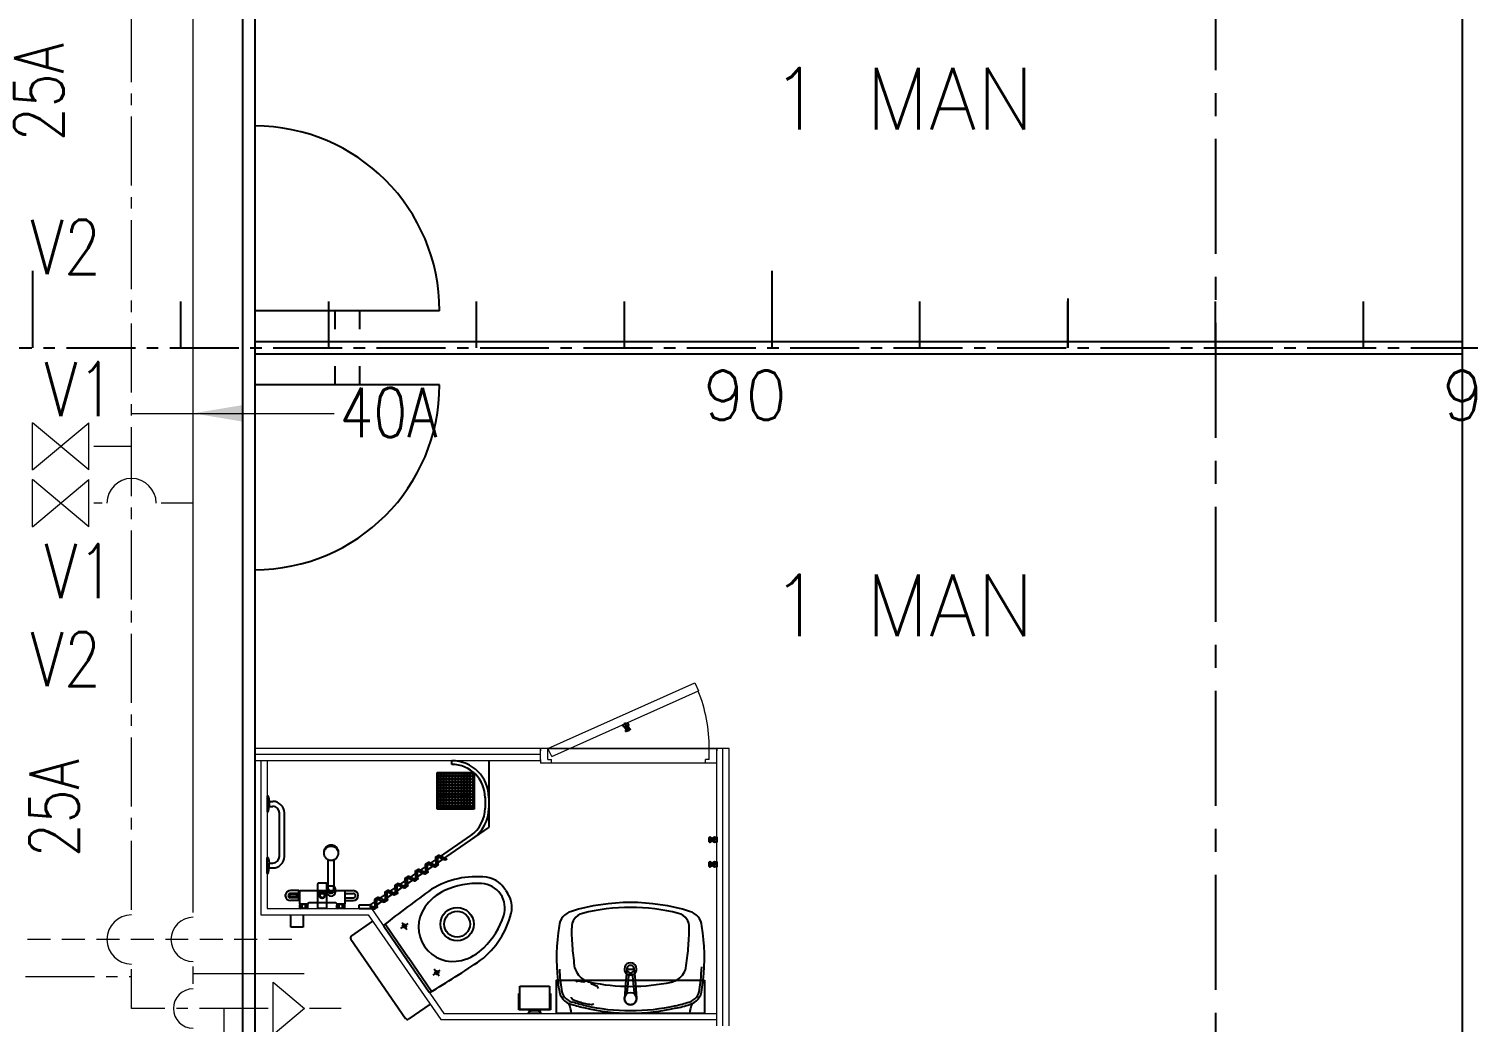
# Model space of a CAD drawing. Extents: x 475189 to 476029, y 1007718 to 1008015.
# Drawn here: x 475764.01 to 475795.33, y 1007949.48 to 1007971.08 of the extents above; entities that cross this region are included whole.
import ezdxf

# ---------------------------------------------------------------- set-up
doc = ezdxf.new("R2010")
doc.units = 0
doc.header["$LTSCALE"] = 2
doc.header["$MEASUREMENT"] = 0
for name, pattern in [('CENTER', [2, 1.25, -0.25, 0.25, -0.25]), ('CENTER2', [1.125, 0.75, -0.125, 0.125, -0.125]), ('HIDDEN', [0.375, 0.25, -0.125])]:
    doc.linetypes.add(name, pattern=pattern)
doc.layers.get('0').update_dxf_attribs({"linetype": 'CONTINUOUS', "lineweight": 0})
for name, color, linetype in [('DIVISION', 42, 'CONTINUOUS'), ('Frame', 243, 'CONTINUOUS'), ('Furniture', 122, 'CONTINUOUS'), ('LAYER003', 7, 'CONTINUOUS'), ('LAYER006', 7, 'CONTINUOUS'), ('LAYER010', 7, 'CONTINUOUS')]:
    doc.layers.add(name, color=color, linetype=linetype)
doc.styles.add('ROMANS', font='ROMANS.SHX')

msp = doc.modelspace()

# ---------------------------------------------------------------- linework, layer by layer
at = {"color": 8, "linetype": 'Continuous'}
for p, q in [((475767.587, 1007951.864), (475767.587, 1007976.418)), ((475766.247, 1007961.996), (475765.426, 1007961.996)), ((475765.604, 1007960.763), (475765.426, 1007960.763)), ((475767.587, 1007960.763), (475766.89, 1007960.763)), ((475767.587, 1007950.309), (475767.587, 1007950.685)), ((475770, 1007950.524), (475767.587, 1007950.524)), ((475768.257, 1007949.773), (475768.257, 1007949.023))]:
    msp.add_line(p, q, dxfattribs=at)
at = {"color": 8, "linetype": 'CENTER2'}
for p, q in [((475766.247, 1007951.918), (475766.247, 1007976.364)), ((475763.942, 1007950.47), (475766.247, 1007950.47)), ((475766.247, 1007949.773), (475766.247, 1007950.631)), ((475769.222, 1007949.773), (475766.247, 1007949.773)), ((475770.804, 1007949.773), (475770.12, 1007949.773))]:
    msp.add_line(p, q, dxfattribs=at)
at = {"color": 8}
for p, q in [((475764.089, 1007961.484), (475764.089, 1007962.509)), ((475765.319, 1007961.484), (475764.089, 1007962.509)), ((475764.089, 1007961.484), (475765.319, 1007962.509)), ((475765.319, 1007961.484), (475765.319, 1007962.509)), ((475764.089, 1007960.251), (475764.089, 1007961.276)), ((475765.319, 1007960.251), (475764.089, 1007961.276)), ((475764.089, 1007960.251), (475765.319, 1007961.276)), ((475765.319, 1007960.251), (475765.319, 1007961.276)), ((475775.307, 1007955.429), (475778.502, 1007956.857)), ((475775.389, 1007955.253), (475778.584, 1007956.68)), ((475778.502, 1007956.857), (475778.584, 1007956.68)), ((475779.247, 1007955.429), (475768.927, 1007955.429)), ((475768.927, 1007955.429), (475768.927, 1007955.161)), ((475775.146, 1007955.161), (475775.146, 1007955.429)), ((475775.146, 1007955.429), (475775.146, 1007955.376)), ((475775.307, 1007955.429), (475775.146, 1007955.429)), ((475775.307, 1007955.429), (475778.818, 1007955.429)), ((475775.389, 1007955.253), (475775.307, 1007955.429)), ((475775.307, 1007955.188), (475775.307, 1007955.429)), ((475778.818, 1007955.188), (475778.818, 1007955.429)), ((475778.818, 1007955.429), (475778.979, 1007955.429)), ((475778.979, 1007955.429), (475778.979, 1007955.376)), ((475778.979, 1007949.398), (475778.979, 1007955.429)), ((475779.113, 1007949.398), (475779.113, 1007955.429)), ((475779.247, 1007949.398), (475779.247, 1007955.429)), ((475775.146, 1007955.295), (475768.927, 1007955.295)), ((475775.146, 1007955.161), (475768.927, 1007955.161)), ((475769.061, 1007955.161), (475769.061, 1007951.81)), ((475769.195, 1007955.161), (475769.195, 1007951.945)), ((475775.146, 1007955.188), (475775.146, 1007955.108)), ((475775.307, 1007955.188), (475775.387, 1007955.188)), ((475775.387, 1007955.108), (475775.387, 1007955.188)), ((475778.738, 1007955.108), (475778.738, 1007955.188)), ((475778.818, 1007955.188), (475778.738, 1007955.188)), ((475778.979, 1007955.108), (475778.979, 1007955.188)), ((475775.387, 1007955.108), (475775.146, 1007955.108)), ((475778.738, 1007955.108), (475775.387, 1007955.108)), ((475778.979, 1007955.108), (475778.738, 1007955.108)), ((475769.061, 1007951.81), (475771.398, 1007951.81)), ((475769.195, 1007951.945), (475771.385, 1007951.945)), ((475771.398, 1007951.81), (475772.973, 1007949.532)), ((475771.468, 1007951.945), (475773.043, 1007949.666)), ((475769.329, 1007949.204), (475769.329, 1007950.343)), ((475769.329, 1007950.343), (475770.013, 1007949.773)), ((475770.013, 1007949.773), (475769.329, 1007949.204)), ((475772.973, 1007949.532), (475778.979, 1007949.532)), ((475773.043, 1007949.666), (475778.979, 1007949.666))]:
    msp.add_line(p, q, dxfattribs=at)
at = {"color": 8, "linetype": 'HIDDEN'}
msp.add_line((475769.732, 1007951.274), (475763.298, 1007951.274), dxfattribs=at)
at = {"color": 8}
msp.add_lwpolyline([(475766.247, 1007962.716), (475770.656, 1007962.716)], dxfattribs=at)
for centre, radius, start, end in [((475766.247, 1007960.763), 0.536, 0, 180), ((475775.441, 1007955.429), 3.377, 0, 21.7012), ((475766.247, 1007951.274), 0.536, 90, 270), ((475767.587, 1007951.274), 0.482, 90, 270), ((475767.587, 1007949.773), 0.429, 90, 270)]:
    msp.add_arc(centre, radius, start, end, dxfattribs=at)
msp.add_solid([(475768.659, 1007962.537), (475767.587, 1007962.716), (475768.659, 1007962.895)], dxfattribs=at)
at = {"layer": 'DIVISION', "color": 8}
for p, q in [((475768.659, 1007992.286), (475768.659, 1007935.995)), ((475768.927, 1007992.286), (475768.927, 1007935.995)), ((475772.948, 1007964.945), (475768.927, 1007964.945)), ((475770.67, 1007964.945), (475770.67, 1007964.543)), ((475771.206, 1007964.945), (475771.206, 1007964.543)), ((475770.67, 1007963.739), (475770.67, 1007963.337)), ((475771.206, 1007963.739), (475771.206, 1007963.337)), ((475772.948, 1007963.337), (475768.927, 1007963.337))]:
    msp.add_line(p, q, dxfattribs=at)
for centre, start, end in [((475768.927, 1007964.945), 0, 90), ((475768.927, 1007963.337), 270, 0)]:
    msp.add_arc(centre, 4.021, start, end, dxfattribs=at)
at = {"layer": 'Frame', "color": 8}
for p, q in [((475764.102, 1007964.141), (475764.102, 1007965.815)), ((475780.185, 1007964.141), (475780.185, 1007965.815)), ((475767.319, 1007964.141), (475767.319, 1007965.146)), ((475770.536, 1007964.141), (475770.536, 1007965.146)), ((475773.752, 1007964.141), (475773.752, 1007965.146)), ((475776.969, 1007964.141), (475776.969, 1007965.146)), ((475783.402, 1007964.141), (475783.402, 1007965.146)), ((475786.619, 1007964.141), (475786.619, 1007965.146)), ((475789.835, 1007964.141), (475789.835, 1007965.146)), ((475793.052, 1007964.141), (475793.052, 1007965.146))]:
    msp.add_line(p, q, dxfattribs=at)
at = {"layer": 'Frame', "color": 8, "linetype": 'CENTER2'}
msp.add_line((475661.329, 1007964.141), (475847.851, 1007964.141), dxfattribs=at)
at = {"layer": 'Furniture', "color": 8}
for p, q in [((475776.938, 1007955.945), (475777.036, 1007955.989)), ((475776.959, 1007955.898), (475776.938, 1007955.945)), ((475776.959, 1007955.898), (475777.057, 1007955.942)), ((475776.961, 1007955.895), (475777.057, 1007955.938)), ((475776.976, 1007955.991), (475777.063, 1007955.795)), ((475776.997, 1007955.815), (475777.093, 1007955.857)), ((475776.997, 1007955.811), (475777.095, 1007955.854)), ((475777.001, 1007955.803), (475776.997, 1007955.811)), ((475777.001, 1007955.803), (475777.099, 1007955.846)), ((475777.096, 1007955.839), (475777.008, 1007955.8)), ((475777.036, 1007955.989), (475777.057, 1007955.942)), ((475777.099, 1007955.846), (475777.095, 1007955.854)), ((475773.216, 1007955.081), (475773.216, 1007955.161)), ((475774.02, 1007955.161), (475774.02, 1007954.13)), ((475772.895, 1007954.909), (475773.699, 1007954.909)), ((475772.895, 1007954.105), (475772.895, 1007954.909)), ((475772.921, 1007954.882), (475773.672, 1007954.882)), ((475772.921, 1007954.132), (475772.921, 1007954.882)), ((475773.672, 1007954.882), (475773.672, 1007954.132)), ((475773.699, 1007954.909), (475773.699, 1007954.105)), ((475769.195, 1007954.397), (475769.204, 1007954.397)), ((475769.195, 1007954.397), (475769.195, 1007954.049)), ((475769.23, 1007954.374), (475769.242, 1007954.277)), ((475769.23, 1007954.072), (475769.242, 1007954.169)), ((475769.242, 1007954.277), (475769.319, 1007954.277)), ((475769.242, 1007954.277), (475769.242, 1007954.169)), ((475769.242, 1007954.169), (475769.319, 1007954.169)), ((475773.94, 1007954.359), (475773.94, 1007954.13)), ((475774.02, 1007954.357), (475774.02, 1007953.709)), ((475769.195, 1007954.049), (475769.204, 1007954.049)), ((475769.463, 1007953.081), (475769.463, 1007954.025)), ((475769.571, 1007953.081), (475769.571, 1007954.025)), ((475773.699, 1007954.105), (475772.895, 1007954.105)), ((475773.672, 1007954.132), (475772.921, 1007954.132)), ((475771.468, 1007951.945), (475774.02, 1007953.709)), ((475771.49, 1007952.058), (475773.628, 1007953.535)), ((475779.006, 1007953.446), (475778.792, 1007953.446)), ((475778.818, 1007953.397), (475778.818, 1007953.494)), ((475778.824, 1007953.499), (475778.832, 1007953.499)), ((475778.824, 1007953.499), (475778.824, 1007953.392)), ((475778.824, 1007953.392), (475778.832, 1007953.392)), ((475778.832, 1007953.499), (475778.832, 1007953.392)), ((475778.836, 1007953.498), (475778.836, 1007953.393)), ((475778.924, 1007953.498), (475778.924, 1007953.393)), ((475778.928, 1007953.499), (475778.928, 1007953.392)), ((475769.195, 1007953.057), (475769.204, 1007953.057)), ((475769.195, 1007952.708), (475769.195, 1007953.057)), ((475769.23, 1007953.033), (475769.242, 1007952.936)), ((475769.242, 1007952.936), (475769.319, 1007952.936)), ((475769.242, 1007952.829), (475769.242, 1007952.936)), ((475770.522, 1007952.441), (475770.522, 1007953.012)), ((475770.656, 1007952.441), (475770.656, 1007953.012)), ((475771.537, 1007951.992), (475773.047, 1007953.036)), ((475772.696, 1007952.752), (475772.682, 1007952.926)), ((475772.682, 1007952.926), (475772.841, 1007952.851)), ((475772.72, 1007952.953), (475772.879, 1007952.878)), ((475772.879, 1007952.878), (475772.865, 1007953.052)), ((475772.917, 1007952.904), (475772.903, 1007953.079)), ((475772.903, 1007953.079), (475773.061, 1007953.004)), ((475772.941, 1007953.105), (475773.099, 1007953.03)), ((475778.818, 1007952.861), (475778.818, 1007952.958)), ((475778.824, 1007952.963), (475778.832, 1007952.963)), ((475778.824, 1007952.963), (475778.824, 1007952.856)), ((475778.832, 1007952.963), (475778.832, 1007952.856)), ((475778.836, 1007952.962), (475778.836, 1007952.857)), ((475778.924, 1007952.962), (475778.924, 1007952.857)), ((475778.928, 1007952.963), (475778.928, 1007952.856)), ((475769.195, 1007952.708), (475769.204, 1007952.708)), ((475769.23, 1007952.732), (475769.242, 1007952.829)), ((475769.242, 1007952.829), (475769.319, 1007952.829)), ((475772.241, 1007952.621), (475772.4, 1007952.546)), ((475772.255, 1007952.447), (475772.241, 1007952.621)), ((475772.279, 1007952.648), (475772.438, 1007952.573)), ((475772.438, 1007952.573), (475772.424, 1007952.747)), ((475772.476, 1007952.599), (475772.462, 1007952.774)), ((475772.462, 1007952.774), (475772.62, 1007952.699)), ((475772.5, 1007952.8), (475772.658, 1007952.725)), ((475772.658, 1007952.725), (475772.644, 1007952.9)), ((475779.006, 1007952.909), (475778.792, 1007952.909)), ((475778.824, 1007952.856), (475778.832, 1007952.856)), ((475769.89, 1007952.336), (475769.702, 1007952.336)), ((475769.89, 1007952.121), (475769.89, 1007952.336)), ((475769.906, 1007952.322), (475769.89, 1007952.322)), ((475769.906, 1007952.336), (475770.396, 1007952.336)), ((475769.906, 1007952.041), (475769.906, 1007952.336)), ((475770.297, 1007952.215), (475770.297, 1007952.486)), ((475770.485, 1007952.497), (475770.308, 1007952.497)), ((475770.396, 1007952.336), (475770.887, 1007952.336)), ((475770.495, 1007952.215), (475770.495, 1007952.486)), ((475770.522, 1007952.479), (475770.495, 1007952.479)), ((475770.522, 1007952.376), (475770.522, 1007952.479)), ((475770.522, 1007952.441), (475770.656, 1007952.441)), ((475770.528, 1007952.376), (475770.528, 1007952.441)), ((475770.651, 1007952.376), (475770.651, 1007952.441)), ((475770.683, 1007952.309), (475770.683, 1007952.376)), ((475770.887, 1007952.336), (475770.887, 1007952.041)), ((475770.887, 1007952.336), (475771.074, 1007952.336)), ((475771.776, 1007952.116), (475771.762, 1007952.29)), ((475771.8, 1007952.317), (475771.959, 1007952.242)), ((475771.814, 1007952.142), (475771.8, 1007952.317)), ((475771.838, 1007952.343), (475771.997, 1007952.268)), ((475771.997, 1007952.268), (475771.983, 1007952.443)), ((475772.021, 1007952.469), (475772.179, 1007952.394)), ((475772.035, 1007952.294), (475772.021, 1007952.469)), ((475772.059, 1007952.495), (475772.217, 1007952.42)), ((475772.217, 1007952.42), (475772.203, 1007952.595)), ((475774.388, 1007952.34), (475774.347, 1007952.4)), ((475774.388, 1007952.34), (475774.429, 1007952.28)), ((475769.596, 1007952.25), (475769.597, 1007952.25)), ((475769.597, 1007952.207), (475769.596, 1007952.207)), ((475769.597, 1007952.207), (475769.597, 1007952.25)), ((475769.89, 1007952.274), (475769.701, 1007952.274)), ((475769.89, 1007952.183), (475769.701, 1007952.183)), ((475769.89, 1007952.121), (475769.702, 1007952.121)), ((475769.844, 1007952.255), (475769.705, 1007952.255)), ((475769.844, 1007952.202), (475769.705, 1007952.202)), ((475769.841, 1007952.254), (475769.706, 1007952.254)), ((475769.841, 1007952.203), (475769.706, 1007952.203)), ((475769.841, 1007952.203), (475769.841, 1007952.254)), ((475769.844, 1007952.202), (475769.844, 1007952.255)), ((475769.906, 1007952.135), (475769.89, 1007952.135)), ((475769.906, 1007952.046), (475769.906, 1007952.041)), ((475770.083, 1007952.041), (475769.906, 1007952.041)), ((475769.909, 1007952.022), (475769.908, 1007952.022)), ((475769.908, 1007951.963), (475769.908, 1007952.022)), ((475769.909, 1007951.963), (475769.909, 1007952.022)), ((475769.962, 1007952.022), (475769.941, 1007952.022)), ((475769.941, 1007951.963), (475769.941, 1007952.022)), ((475769.962, 1007951.963), (475769.962, 1007952.022)), ((475770.047, 1007952.022), (475770.026, 1007952.022)), ((475770.026, 1007952.022), (475770.026, 1007951.963)), ((475770.047, 1007951.963), (475770.047, 1007952.022)), ((475770.079, 1007952.022), (475770.08, 1007952.022)), ((475770.079, 1007951.963), (475770.079, 1007952.022)), ((475770.08, 1007951.963), (475770.08, 1007952.022)), ((475770.083, 1007952.046), (475770.083, 1007952.041)), ((475770.683, 1007952.073), (475770.109, 1007952.073)), ((475770.297, 1007951.945), (475770.297, 1007952.215)), ((475770.495, 1007951.945), (475770.495, 1007952.215)), ((475770.71, 1007952.046), (475770.71, 1007952.041)), ((475770.887, 1007952.041), (475770.71, 1007952.041)), ((475770.713, 1007952.022), (475770.713, 1007952.022)), ((475770.713, 1007951.963), (475770.713, 1007952.022)), ((475770.713, 1007951.963), (475770.713, 1007952.022)), ((475770.766, 1007952.022), (475770.746, 1007952.022)), ((475770.746, 1007951.963), (475770.746, 1007952.022)), ((475770.766, 1007951.963), (475770.766, 1007952.022)), ((475770.851, 1007952.022), (475770.831, 1007952.022)), ((475770.831, 1007952.022), (475770.831, 1007951.963)), ((475770.851, 1007951.963), (475770.851, 1007952.022)), ((475770.883, 1007952.022), (475770.884, 1007952.022)), ((475770.883, 1007951.963), (475770.883, 1007952.022)), ((475770.884, 1007951.963), (475770.884, 1007952.022)), ((475770.887, 1007952.274), (475771.075, 1007952.274)), ((475770.887, 1007952.183), (475771.075, 1007952.183)), ((475770.887, 1007952.121), (475771.074, 1007952.121)), ((475771.2, 1007951.945), (475771.2, 1007952.025)), ((475771.2, 1007952.025), (475771.385, 1007952.025)), ((475771.477, 1007952.001), (475771.556, 1007951.963)), ((475771.556, 1007951.963), (475771.542, 1007952.138)), ((475771.58, 1007952.164), (475771.738, 1007952.089)), ((475771.594, 1007951.99), (475771.58, 1007952.164)), ((475771.618, 1007952.191), (475771.776, 1007952.116)), ((475769.715, 1007951.542), (475769.715, 1007951.81)), ((475769.909, 1007951.963), (475769.908, 1007951.963)), ((475770.075, 1007951.945), (475769.914, 1007951.945)), ((475769.962, 1007951.963), (475769.941, 1007951.963)), ((475769.983, 1007951.81), (475769.983, 1007951.542)), ((475770.047, 1007951.963), (475770.026, 1007951.963)), ((475770.079, 1007951.963), (475770.08, 1007951.963)), ((475770.495, 1007951.945), (475770.297, 1007951.945)), ((475770.713, 1007951.963), (475770.713, 1007951.963)), ((475770.879, 1007951.945), (475770.718, 1007951.945)), ((475770.766, 1007951.963), (475770.746, 1007951.963)), ((475770.851, 1007951.963), (475770.831, 1007951.963)), ((475770.883, 1007951.963), (475770.884, 1007951.963)), ((475771.492, 1007951.674), (475771.029, 1007951.354)), ((475771.2, 1007951.945), (475771.468, 1007951.945)), ((475771.438, 1007951.974), (475771.518, 1007951.937)), ((475769.983, 1007951.542), (475769.715, 1007951.542)), ((475771.733, 1007951.562), (475772.722, 1007950.131)), ((475771.776, 1007951.593), (475772.271, 1007950.877)), ((475772.108, 1007951.514), (475772.263, 1007951.62)), ((475772.132, 1007951.644), (475772.239, 1007951.49)), ((475771.015, 1007951.28), (475772.205, 1007949.559)), ((475772.776, 1007950.146), (475772.271, 1007950.877)), ((475772.809, 1007950.499), (475772.964, 1007950.606)), ((475772.94, 1007950.475), (475772.833, 1007950.63)), ((475777.02, 1007950.607), (475777.002, 1007950.39)), ((475777.047, 1007950.631), (475777.159, 1007950.631)), ((475777.058, 1007950.494), (475777.049, 1007950.39)), ((475777.121, 1007950.518), (475777.085, 1007950.518)), ((475777.148, 1007950.494), (475777.157, 1007950.39)), ((475777.185, 1007950.607), (475777.204, 1007950.39)), ((475774.674, 1007949.746), (475774.674, 1007950.1)), ((475774.674, 1007950.1), (475774.69, 1007950.1)), ((475774.69, 1007949.746), (475774.69, 1007950.1)), ((475774.696, 1007949.746), (475774.696, 1007950.261)), ((475774.696, 1007950.261), (475775.339, 1007950.261)), ((475775.339, 1007950.261), (475775.339, 1007949.746)), ((475775.344, 1007950.1), (475775.344, 1007949.746)), ((475775.361, 1007950.1), (475775.344, 1007950.1)), ((475775.361, 1007950.1), (475775.361, 1007949.746)), ((475777.002, 1007950.39), (475776.969, 1007949.999)), ((475777.049, 1007950.39), (475777.024, 1007950.116)), ((475777.157, 1007950.39), (475777.181, 1007950.116)), ((475777.204, 1007950.39), (475777.236, 1007949.999)), ((475772.742, 1007949.866), (475772.279, 1007949.546)), ((475774.94, 1007949.746), (475774.674, 1007949.746)), ((475775.339, 1007949.752), (475774.696, 1007949.752)), ((475774.883, 1007949.666), (475774.885, 1007949.682)), ((475775.151, 1007949.666), (475774.883, 1007949.666)), ((475774.951, 1007949.72), (475774.949, 1007949.72)), ((475774.95, 1007949.725), (475774.95, 1007949.736)), ((475775.084, 1007949.725), (475774.95, 1007949.725)), ((475775.084, 1007949.725), (475775.084, 1007949.736)), ((475775.086, 1007949.72), (475775.084, 1007949.72)), ((475775.361, 1007949.746), (475775.095, 1007949.746)), ((475775.151, 1007949.666), (475775.15, 1007949.682)), ((475776.125, 1007949.666), (475775.816, 1007949.666)), ((475778.39, 1007949.666), (475778.081, 1007949.666))]:
    msp.add_line(p, q, dxfattribs=at)
for points in [[(475772.989, 1007954.801), (475772.957, 1007954.801), (475772.957, 1007954.838), (475772.989, 1007954.838)], [(475773.053, 1007954.801), (475773.022, 1007954.801), (475773.022, 1007954.838), (475773.053, 1007954.838)], [(475773.117, 1007954.801), (475773.086, 1007954.801), (475773.086, 1007954.838), (475773.117, 1007954.838)], [(475773.182, 1007954.801), (475773.15, 1007954.801), (475773.15, 1007954.838), (475773.182, 1007954.838)], [(475773.246, 1007954.801), (475773.215, 1007954.801), (475773.215, 1007954.838), (475773.246, 1007954.838)], [(475773.31, 1007954.801), (475773.279, 1007954.801), (475773.279, 1007954.838), (475773.31, 1007954.838)], [(475773.375, 1007954.801), (475773.343, 1007954.801), (475773.343, 1007954.838), (475773.375, 1007954.838)], [(475773.439, 1007954.801), (475773.408, 1007954.801), (475773.408, 1007954.838), (475773.439, 1007954.838)], [(475773.503, 1007954.801), (475773.472, 1007954.801), (475773.472, 1007954.838), (475773.503, 1007954.838)], [(475773.568, 1007954.801), (475773.536, 1007954.801), (475773.536, 1007954.838), (475773.568, 1007954.838)], [(475773.632, 1007954.801), (475773.601, 1007954.801), (475773.601, 1007954.838), (475773.632, 1007954.838)], [(475772.989, 1007954.737), (475772.957, 1007954.737), (475772.957, 1007954.774), (475772.989, 1007954.774)], [(475772.989, 1007954.672), (475772.957, 1007954.672), (475772.957, 1007954.71), (475772.989, 1007954.71)], [(475772.989, 1007954.608), (475772.957, 1007954.608), (475772.957, 1007954.645), (475772.989, 1007954.645)], [(475772.989, 1007954.544), (475772.957, 1007954.544), (475772.957, 1007954.581), (475772.989, 1007954.581)], [(475772.989, 1007954.479), (475772.957, 1007954.479), (475772.957, 1007954.517), (475772.989, 1007954.517)], [(475773.053, 1007954.737), (475773.022, 1007954.737), (475773.022, 1007954.774), (475773.053, 1007954.774)], [(475773.053, 1007954.672), (475773.022, 1007954.672), (475773.022, 1007954.71), (475773.053, 1007954.71)], [(475773.053, 1007954.608), (475773.022, 1007954.608), (475773.022, 1007954.645), (475773.053, 1007954.645)], [(475773.053, 1007954.544), (475773.022, 1007954.544), (475773.022, 1007954.581), (475773.053, 1007954.581)], [(475773.053, 1007954.479), (475773.022, 1007954.479), (475773.022, 1007954.517), (475773.053, 1007954.517)], [(475773.117, 1007954.737), (475773.086, 1007954.737), (475773.086, 1007954.774), (475773.117, 1007954.774)], [(475773.117, 1007954.672), (475773.086, 1007954.672), (475773.086, 1007954.71), (475773.117, 1007954.71)], [(475773.117, 1007954.608), (475773.086, 1007954.608), (475773.086, 1007954.645), (475773.117, 1007954.645)], [(475773.117, 1007954.544), (475773.086, 1007954.544), (475773.086, 1007954.581), (475773.117, 1007954.581)], [(475773.117, 1007954.479), (475773.086, 1007954.479), (475773.086, 1007954.517), (475773.117, 1007954.517)], [(475773.182, 1007954.737), (475773.15, 1007954.737), (475773.15, 1007954.774), (475773.182, 1007954.774)], [(475773.182, 1007954.672), (475773.15, 1007954.672), (475773.15, 1007954.71), (475773.182, 1007954.71)], [(475773.182, 1007954.608), (475773.15, 1007954.608), (475773.15, 1007954.645), (475773.182, 1007954.645)], [(475773.182, 1007954.544), (475773.15, 1007954.544), (475773.15, 1007954.581), (475773.182, 1007954.581)], [(475773.182, 1007954.479), (475773.15, 1007954.479), (475773.15, 1007954.517), (475773.182, 1007954.517)], [(475773.246, 1007954.737), (475773.215, 1007954.737), (475773.215, 1007954.774), (475773.246, 1007954.774)], [(475773.246, 1007954.672), (475773.215, 1007954.672), (475773.215, 1007954.71), (475773.246, 1007954.71)], [(475773.246, 1007954.608), (475773.215, 1007954.608), (475773.215, 1007954.645), (475773.246, 1007954.645)], [(475773.246, 1007954.544), (475773.215, 1007954.544), (475773.215, 1007954.581), (475773.246, 1007954.581)], [(475773.246, 1007954.479), (475773.215, 1007954.479), (475773.215, 1007954.517), (475773.246, 1007954.517)], [(475773.31, 1007954.737), (475773.279, 1007954.737), (475773.279, 1007954.774), (475773.31, 1007954.774)], [(475773.31, 1007954.672), (475773.279, 1007954.672), (475773.279, 1007954.71), (475773.31, 1007954.71)], [(475773.31, 1007954.608), (475773.279, 1007954.608), (475773.279, 1007954.645), (475773.31, 1007954.645)], [(475773.31, 1007954.544), (475773.279, 1007954.544), (475773.279, 1007954.581), (475773.31, 1007954.581)], [(475773.31, 1007954.479), (475773.279, 1007954.479), (475773.279, 1007954.517), (475773.31, 1007954.517)], [(475773.375, 1007954.737), (475773.343, 1007954.737), (475773.343, 1007954.774), (475773.375, 1007954.774)], [(475773.375, 1007954.672), (475773.343, 1007954.672), (475773.343, 1007954.71), (475773.375, 1007954.71)], [(475773.375, 1007954.608), (475773.343, 1007954.608), (475773.343, 1007954.645), (475773.375, 1007954.645)], [(475773.375, 1007954.544), (475773.343, 1007954.544), (475773.343, 1007954.581), (475773.375, 1007954.581)], [(475773.375, 1007954.479), (475773.343, 1007954.479), (475773.343, 1007954.517), (475773.375, 1007954.517)], [(475773.439, 1007954.737), (475773.408, 1007954.737), (475773.408, 1007954.774), (475773.439, 1007954.774)], [(475773.439, 1007954.672), (475773.408, 1007954.672), (475773.408, 1007954.71), (475773.439, 1007954.71)], [(475773.439, 1007954.608), (475773.408, 1007954.608), (475773.408, 1007954.645), (475773.439, 1007954.645)], [(475773.439, 1007954.544), (475773.408, 1007954.544), (475773.408, 1007954.581), (475773.439, 1007954.581)], [(475773.439, 1007954.479), (475773.408, 1007954.479), (475773.408, 1007954.517), (475773.439, 1007954.517)], [(475773.503, 1007954.737), (475773.472, 1007954.737), (475773.472, 1007954.774), (475773.503, 1007954.774)], [(475773.503, 1007954.672), (475773.472, 1007954.672), (475773.472, 1007954.71), (475773.503, 1007954.71)], [(475773.503, 1007954.608), (475773.472, 1007954.608), (475773.472, 1007954.645), (475773.503, 1007954.645)], [(475773.503, 1007954.544), (475773.472, 1007954.544), (475773.472, 1007954.581), (475773.503, 1007954.581)], [(475773.503, 1007954.479), (475773.472, 1007954.479), (475773.472, 1007954.517), (475773.503, 1007954.517)], [(475773.568, 1007954.737), (475773.536, 1007954.737), (475773.536, 1007954.774), (475773.568, 1007954.774)], [(475773.568, 1007954.672), (475773.536, 1007954.672), (475773.536, 1007954.71), (475773.568, 1007954.71)], [(475773.568, 1007954.608), (475773.536, 1007954.608), (475773.536, 1007954.645), (475773.568, 1007954.645)], [(475773.568, 1007954.544), (475773.536, 1007954.544), (475773.536, 1007954.581), (475773.568, 1007954.581)], [(475773.568, 1007954.479), (475773.536, 1007954.479), (475773.536, 1007954.517), (475773.568, 1007954.517)], [(475773.632, 1007954.737), (475773.601, 1007954.737), (475773.601, 1007954.774), (475773.632, 1007954.774)], [(475773.632, 1007954.672), (475773.601, 1007954.672), (475773.601, 1007954.71), (475773.632, 1007954.71)], [(475773.632, 1007954.608), (475773.601, 1007954.608), (475773.601, 1007954.645), (475773.632, 1007954.645)], [(475773.632, 1007954.544), (475773.601, 1007954.544), (475773.601, 1007954.581), (475773.632, 1007954.581)], [(475773.632, 1007954.479), (475773.601, 1007954.479), (475773.601, 1007954.517), (475773.632, 1007954.517)], [(475772.989, 1007954.415), (475772.957, 1007954.415), (475772.957, 1007954.452), (475772.989, 1007954.452)], [(475772.989, 1007954.351), (475772.957, 1007954.351), (475772.957, 1007954.388), (475772.989, 1007954.388)], [(475772.989, 1007954.286), (475772.957, 1007954.286), (475772.957, 1007954.324), (475772.989, 1007954.324)], [(475772.989, 1007954.222), (475772.957, 1007954.222), (475772.957, 1007954.259), (475772.989, 1007954.259)], [(475772.989, 1007954.158), (475772.957, 1007954.158), (475772.957, 1007954.195), (475772.989, 1007954.195)], [(475773.053, 1007954.415), (475773.022, 1007954.415), (475773.022, 1007954.452), (475773.053, 1007954.452)], [(475773.053, 1007954.351), (475773.022, 1007954.351), (475773.022, 1007954.388), (475773.053, 1007954.388)], [(475773.053, 1007954.286), (475773.022, 1007954.286), (475773.022, 1007954.324), (475773.053, 1007954.324)], [(475773.053, 1007954.222), (475773.022, 1007954.222), (475773.022, 1007954.259), (475773.053, 1007954.259)], [(475773.053, 1007954.158), (475773.022, 1007954.158), (475773.022, 1007954.195), (475773.053, 1007954.195)], [(475773.117, 1007954.415), (475773.086, 1007954.415), (475773.086, 1007954.452), (475773.117, 1007954.452)], [(475773.117, 1007954.351), (475773.086, 1007954.351), (475773.086, 1007954.388), (475773.117, 1007954.388)], [(475773.117, 1007954.286), (475773.086, 1007954.286), (475773.086, 1007954.324), (475773.117, 1007954.324)], [(475773.117, 1007954.222), (475773.086, 1007954.222), (475773.086, 1007954.259), (475773.117, 1007954.259)], [(475773.117, 1007954.158), (475773.086, 1007954.158), (475773.086, 1007954.195), (475773.117, 1007954.195)], [(475773.182, 1007954.415), (475773.15, 1007954.415), (475773.15, 1007954.452), (475773.182, 1007954.452)], [(475773.182, 1007954.351), (475773.15, 1007954.351), (475773.15, 1007954.388), (475773.182, 1007954.388)], [(475773.182, 1007954.286), (475773.15, 1007954.286), (475773.15, 1007954.324), (475773.182, 1007954.324)], [(475773.182, 1007954.222), (475773.15, 1007954.222), (475773.15, 1007954.259), (475773.182, 1007954.259)], [(475773.182, 1007954.158), (475773.15, 1007954.158), (475773.15, 1007954.195), (475773.182, 1007954.195)], [(475773.246, 1007954.415), (475773.215, 1007954.415), (475773.215, 1007954.452), (475773.246, 1007954.452)], [(475773.246, 1007954.351), (475773.215, 1007954.351), (475773.215, 1007954.388), (475773.246, 1007954.388)], [(475773.246, 1007954.286), (475773.215, 1007954.286), (475773.215, 1007954.324), (475773.246, 1007954.324)], [(475773.246, 1007954.222), (475773.215, 1007954.222), (475773.215, 1007954.259), (475773.246, 1007954.259)], [(475773.246, 1007954.158), (475773.215, 1007954.158), (475773.215, 1007954.195), (475773.246, 1007954.195)], [(475773.31, 1007954.415), (475773.279, 1007954.415), (475773.279, 1007954.452), (475773.31, 1007954.452)], [(475773.31, 1007954.351), (475773.279, 1007954.351), (475773.279, 1007954.388), (475773.31, 1007954.388)], [(475773.31, 1007954.286), (475773.279, 1007954.286), (475773.279, 1007954.324), (475773.31, 1007954.324)], [(475773.31, 1007954.222), (475773.279, 1007954.222), (475773.279, 1007954.259), (475773.31, 1007954.259)], [(475773.31, 1007954.158), (475773.279, 1007954.158), (475773.279, 1007954.195), (475773.31, 1007954.195)], [(475773.375, 1007954.415), (475773.343, 1007954.415), (475773.343, 1007954.452), (475773.375, 1007954.452)], [(475773.375, 1007954.351), (475773.343, 1007954.351), (475773.343, 1007954.388), (475773.375, 1007954.388)], [(475773.375, 1007954.286), (475773.343, 1007954.286), (475773.343, 1007954.324), (475773.375, 1007954.324)], [(475773.375, 1007954.222), (475773.343, 1007954.222), (475773.343, 1007954.259), (475773.375, 1007954.259)], [(475773.375, 1007954.158), (475773.343, 1007954.158), (475773.343, 1007954.195), (475773.375, 1007954.195)], [(475773.439, 1007954.415), (475773.408, 1007954.415), (475773.408, 1007954.452), (475773.439, 1007954.452)], [(475773.439, 1007954.351), (475773.408, 1007954.351), (475773.408, 1007954.388), (475773.439, 1007954.388)], [(475773.439, 1007954.286), (475773.408, 1007954.286), (475773.408, 1007954.324), (475773.439, 1007954.324)], [(475773.439, 1007954.222), (475773.408, 1007954.222), (475773.408, 1007954.259), (475773.439, 1007954.259)], [(475773.439, 1007954.158), (475773.408, 1007954.158), (475773.408, 1007954.195), (475773.439, 1007954.195)], [(475773.503, 1007954.415), (475773.472, 1007954.415), (475773.472, 1007954.452), (475773.503, 1007954.452)], [(475773.503, 1007954.351), (475773.472, 1007954.351), (475773.472, 1007954.388), (475773.503, 1007954.388)], [(475773.503, 1007954.286), (475773.472, 1007954.286), (475773.472, 1007954.324), (475773.503, 1007954.324)], [(475773.503, 1007954.222), (475773.472, 1007954.222), (475773.472, 1007954.259), (475773.503, 1007954.259)], [(475773.503, 1007954.158), (475773.472, 1007954.158), (475773.472, 1007954.195), (475773.503, 1007954.195)], [(475773.568, 1007954.415), (475773.536, 1007954.415), (475773.536, 1007954.452), (475773.568, 1007954.452)], [(475773.568, 1007954.351), (475773.536, 1007954.351), (475773.536, 1007954.388), (475773.568, 1007954.388)], [(475773.568, 1007954.286), (475773.536, 1007954.286), (475773.536, 1007954.324), (475773.568, 1007954.324)], [(475773.568, 1007954.222), (475773.536, 1007954.222), (475773.536, 1007954.259), (475773.568, 1007954.259)], [(475773.568, 1007954.158), (475773.536, 1007954.158), (475773.536, 1007954.195), (475773.568, 1007954.195)], [(475773.632, 1007954.415), (475773.601, 1007954.415), (475773.601, 1007954.452), (475773.632, 1007954.452)], [(475773.632, 1007954.351), (475773.601, 1007954.351), (475773.601, 1007954.388), (475773.632, 1007954.388)], [(475773.632, 1007954.286), (475773.601, 1007954.286), (475773.601, 1007954.324), (475773.632, 1007954.324)], [(475773.632, 1007954.222), (475773.601, 1007954.222), (475773.601, 1007954.259), (475773.632, 1007954.259)], [(475773.632, 1007954.158), (475773.601, 1007954.158), (475773.601, 1007954.195), (475773.632, 1007954.195)], [(475778.711, 1007950.39), (475778.711, 1007949.666), (475775.495, 1007949.666), (475775.495, 1007950.39)]]:
    msp.add_lwpolyline(points, close=True, dxfattribs=at)
for points in [[(475770.75, 1007953.164, 0.052075), (475770.749, 1007953.193, 0.05173), (475770.742, 1007953.221, 0.05089), (475770.73, 1007953.248, 0.049718), (475770.712, 1007953.272, 0.048423), (475770.69, 1007953.292, 0.047205), (475770.664, 1007953.308, 0.046227), (475770.635, 1007953.319, 0.045603), (475770.604, 1007953.325, 0.045396), (475770.573, 1007953.324, 0.045626), (475770.542, 1007953.319, 0.046271), (475770.513, 1007953.307, 0.047264), (475770.487, 1007953.291, 0.048491), (475770.465, 1007953.271, 0.049785), (475770.448, 1007953.247, 0.050944), (475770.436, 1007953.22, 0.051762), (475770.429, 1007953.191, 0.052077), (475770.429, 1007953.162, 0.052077)], [(475770.026, 1007952.022, 0.053646), (475770.018, 1007952.029, 0.055269), (475770.009, 1007952.033, 0.056428), (475769.999, 1007952.035, 0.056849), (475769.989, 1007952.035, 0.056428), (475769.979, 1007952.033, 0.055269), (475769.97, 1007952.029, 0.053646), (475769.962, 1007952.022, 0.053646)], [(475770.831, 1007952.022, 0.053646), (475770.822, 1007952.029, 0.055269), (475770.813, 1007952.033, 0.056428), (475770.803, 1007952.035, 0.056849), (475770.793, 1007952.035, 0.056428), (475770.783, 1007952.033, 0.055269), (475770.774, 1007952.029, 0.053646), (475770.766, 1007952.022, 0.053646)], [(475770.026, 1007951.963, -0.053646), (475770.018, 1007951.957, -0.055269), (475770.009, 1007951.952, -0.056428), (475769.999, 1007951.95, -0.056849), (475769.989, 1007951.95, -0.056428), (475769.979, 1007951.952, -0.055269), (475769.97, 1007951.957, -0.053646), (475769.962, 1007951.963, -0.053646)], [(475770.831, 1007951.963, -0.053646), (475770.822, 1007951.957, -0.055269), (475770.813, 1007951.952, -0.056428), (475770.803, 1007951.95, -0.056849), (475770.793, 1007951.95, -0.056428), (475770.783, 1007951.952, -0.055269), (475770.774, 1007951.957, -0.053646), (475770.766, 1007951.963, -0.053646)], [(475775.895, 1007950.652, -0.014975), (475775.847, 1007951.085, -0.014955), (475775.824, 1007951.521, -0.014955)], [(475778.31, 1007950.652, 0.014975), (475778.359, 1007951.085, 0.014955), (475778.382, 1007951.521, 0.014955)], [(475778.081, 1007949.777, -0.113761), (475776.125, 1007949.777, -0.018329), (475775.816, 1007949.86)], [(475778.081, 1007949.832, -0.115217), (475776.125, 1007949.832, -0.017611), (475775.832, 1007949.912)], [(475776.125, 1007949.832, -0.017611), (475775.832, 1007949.912)], [(475778.081, 1007949.777, -0.113761), (475776.125, 1007949.777)], [(475778.081, 1007949.777, -0.113761), (475776.125, 1007949.777)]]:
    msp.add_lwpolyline(points, format="xyb", dxfattribs=at)
msp.add_lwpolyline([(475770.428, 1007953.148, 0.052543), (475770.432, 1007953.119, 0.051974), (475770.441, 1007953.091, 0.050953), (475770.456, 1007953.065, 0.049677), (475770.476, 1007953.042, 0.048366), (475770.5, 1007953.023, 0.047214), (475770.528, 1007953.01, 0.046368), (475770.558, 1007953.001, 0.045923), (475770.589, 1007952.998, 0.045923), (475770.621, 1007953.001, 0.046368), (475770.651, 1007953.01, 0.047214), (475770.679, 1007953.023, 0.048366), (475770.703, 1007953.042, 0.049677), (475770.723, 1007953.065, 0.050953), (475770.738, 1007953.091, 0.051974), (475770.747, 1007953.119, 0.052543), (475770.75, 1007953.148, 0.052543), (475770.747, 1007953.178, 0.051974), (475770.738, 1007953.206, 0.050953), (475770.723, 1007953.232, 0.049677), (475770.703, 1007953.254, 0.048366), (475770.679, 1007953.273, 0.047214), (475770.651, 1007953.287, 0.046368), (475770.621, 1007953.296, 0.045923), (475770.589, 1007953.298, 0.045923), (475770.558, 1007953.296, 0.046368), (475770.528, 1007953.287, 0.047214), (475770.5, 1007953.273, 0.048366), (475770.476, 1007953.254, 0.049677), (475770.456, 1007953.232, 0.050953), (475770.441, 1007953.206, 0.051974), (475770.432, 1007953.178, 0.052543)], format="xyb", close=True, dxfattribs=at)
for points in [[(475778.928, 1007953.499), (475778.979, 1007953.499), (475778.979, 1007953.392), (475778.928, 1007953.392)], [(475778.928, 1007952.963), (475778.979, 1007952.963), (475778.979, 1007952.856), (475778.928, 1007952.856)]]:
    msp.add_lwpolyline(points, dxfattribs=at)
for centre, radius in [((475770.396, 1007952.229), 0.0617), ((475770.396, 1007952.229), 0.0482), ((475773.33, 1007951.608), 0.362), ((475773.33, 1007951.608), 0.281), ((475772.185, 1007951.567), 0.0402), ((475772.887, 1007950.553), 0.0402), ((475777.103, 1007949.988), 0.134)]:
    msp.add_circle(centre, radius, dxfattribs=at)
for centre, radius, start, end in [((475773.216, 1007954.357), 0.804, 0, 90), ((475773.216, 1007954.357), 0.724, 0, 90), ((475769.204, 1007954.37), 0.0268, 7.0165, 90), ((475769.319, 1007954.025), 0.252, 0, 90), ((475769.319, 1007954.025), 0.145, 0, 90), ((475769.204, 1007954.076), 0.0268, 270, 352.9835), ((475773.216, 1007954.13), 0.724, 304.6524, 0), ((475773.216, 1007954.13), 0.804, 304.6525, 0), ((475778.824, 1007953.494), 0.00536, 90, 180), ((475778.824, 1007953.397), 0.00536, 180, 270), ((475778.832, 1007953.494), 0.00536, 47.0745, 90), ((475778.832, 1007953.397), 0.00536, 270, 312.9255), ((475778.88, 1007953.545), 0.0647, 227.0745, 312.9255), ((475778.88, 1007953.346), 0.0647, 47.0745, 132.9255), ((475778.928, 1007953.494), 0.00536, 90, 132.9255), ((475778.928, 1007953.397), 0.00536, 227.0745, 270), ((475769.204, 1007953.03), 0.0268, 7.0165, 90), ((475769.319, 1007953.081), 0.145, 270, 0), ((475769.319, 1007953.081), 0.252, 270, 0), ((475778.824, 1007952.958), 0.00536, 90, 180), ((475778.832, 1007952.958), 0.00536, 47.0745, 90), ((475778.88, 1007953.009), 0.0647, 227.0745, 312.9255), ((475778.928, 1007952.958), 0.00536, 90, 132.9255), ((475769.204, 1007952.735), 0.0268, 270, 352.9835), ((475773.751, 1007950.769), 1.871, 83.3282, 121.4644), ((475773.906, 1007952.095), 0.536, 34.6529, 83.3282), ((475778.824, 1007952.861), 0.00536, 180, 270), ((475778.832, 1007952.861), 0.00536, 270, 312.9255), ((475778.88, 1007952.81), 0.0647, 47.0745, 132.9255), ((475778.928, 1007952.861), 0.00536, 227.0745, 270), ((475769.702, 1007952.229), 0.107, 90, 168.4728), ((475770.308, 1007952.486), 0.0107, 90, 180), ((475770.396, 1007952.215), 0.0992, 0, 180), ((475770.485, 1007952.486), 0.0107, 0, 90), ((475770.589, 1007952.373), 0.0938, 180, 45.3483), ((475770.589, 1007952.309), 0.0938, 180, 0), ((475770.589, 1007952.376), 0.067, 180, 23.0759), ((475770.589, 1007952.376), 0.0617, 180, 0.0004), ((475771.074, 1007952.229), 0.107, 0, 90), ((475785.35, 1007934.578), 21.784, 125.2611, 128.6797), ((475773.505, 1007951.364), 1.072, 114.7892, 145.1134), ((475773.773, 1007950.784), 1.71, 87.0293, 114.7892), ((475773.834, 1007951.957), 0.536, 342.2764, 87.0293), ((475769.679, 1007952.229), 0.0871, 167.1604, 192.8396), ((475769.596, 1007952.247), 0.00268, 90, 167.1604), ((475769.596, 1007952.21), 0.00268, 192.8396, 270), ((475769.702, 1007952.229), 0.107, 191.5272, 270), ((475769.701, 1007952.229), 0.0456, 90, 180), ((475769.701, 1007952.229), 0.0456, 180, 270), ((475769.705, 1007952.229), 0.0268, 90, 180), ((475769.705, 1007952.229), 0.0268, 180, 270), ((475769.706, 1007952.229), 0.0255, 90, 180), ((475769.706, 1007952.229), 0.0255, 180, 270), ((475769.71, 1007952.229), 0.0255, 90, 180), ((475769.71, 1007952.229), 0.0255, 180, 270), ((475769.944, 1007952.022), 0.0353, 148.0188, 180.0904), ((475769.925, 1007952.019), 0.0164, 10.3889, 169.6111), ((475770.063, 1007952.019), 0.0164, 10.3889, 169.6111), ((475770.045, 1007952.022), 0.0353, 359.9096, 31.9812), ((475770.109, 1007952.046), 0.0268, 90, 180), ((475770.683, 1007952.046), 0.0268, 0, 90), ((475770.748, 1007952.022), 0.0353, 148.0188, 180.0904), ((475770.729, 1007952.019), 0.0164, 10.3889, 169.6111), ((475770.867, 1007952.019), 0.0164, 10.3889, 169.6111), ((475770.849, 1007952.022), 0.0353, 359.9096, 31.9812), ((475771.074, 1007952.229), 0.107, 270, 0), ((475771.075, 1007952.229), 0.0456, 0, 90), ((475771.075, 1007952.229), 0.0456, 270, 0), ((475771.385, 1007952.213), 0.188, 270, 304.6526), ((475771.385, 1007952.213), 0.268, 270, 304.6526), ((475773.242, 1007951.548), 0.751, 145.1134, 284.1923), ((475773.988, 1007951.976), 0.536, 345.9775, 34.6529), ((475777.103, 1007947.723), 4.356, 72.8194, 107.1806), ((475769.944, 1007951.963), 0.0353, 179.9096, 211.9812), ((475769.925, 1007951.966), 0.0164, 190.3889, 349.6111), ((475770.063, 1007951.966), 0.0164, 190.3889, 349.6111), ((475770.045, 1007951.963), 0.0353, 328.0188, 0.0904), ((475770.748, 1007951.963), 0.0353, 179.9096, 211.9812), ((475770.729, 1007951.966), 0.0164, 190.3889, 349.6111), ((475770.867, 1007951.966), 0.0164, 190.3889, 349.6111), ((475770.849, 1007951.963), 0.0353, 328.0188, 0.0904), ((475772.693, 1007952.299), 1.871, 307.8413, 345.9775), ((475772.715, 1007952.314), 1.71, 314.5165, 342.2764), ((475775.914, 1007951.531), 0.367, 105.3905, 174.9983), ((475776.13, 1007951.542), 0.307, 103.773, 184.0177), ((475777.103, 1007947.723), 4.249, 75.75, 104.25), ((475778.076, 1007951.542), 0.307, 355.9823, 76.227), ((475778.292, 1007951.531), 0.367, 5.0017, 74.6095), ((475771.06, 1007951.31), 0.0536, 124.6527, 214.6526), ((475771.746, 1007951.571), 0.0161, 128.6797, 214.6529), ((475771.763, 1007951.584), 0.0161, 34.6529, 128.6232), ((475779.964, 1007950.872), 4.47, 171.1172, 186.1968), ((475774.241, 1007950.872), 4.47, 353.8032, 8.8828), ((475773.163, 1007951.859), 1.072, 284.1923, 314.5165), ((475761.646, 1007968.872), 21.784, 300.5865, 304.0446), ((475777.103, 1007950.631), 0.134, 311.5233, 228.4752), ((475779.964, 1007950.872), 4.416, 183.1813, 186.2724), ((475776.301, 1007950.761), 0.42, 195.0142, 241.9957), ((475777.103, 1007950.631), 0.134, 228.4752, 311.5233), ((475777.047, 1007950.604), 0.0268, 90, 175.1945), ((475777.103, 1007950.631), 0.0804, 350.1019, 189.8952), ((475777.103, 1007950.631), 0.0804, 189.8952, 350.1019), ((475777.085, 1007950.492), 0.0268, 90, 174.9364), ((475777.121, 1007950.492), 0.0268, 5.0636, 90), ((475777.159, 1007950.604), 0.0268, 4.8055, 90), ((475777.904, 1007950.761), 0.42, 298.0043, 344.9858), ((475774.241, 1007950.872), 4.416, 353.7276, 357.5249), ((475779.964, 1007950.872), 4.47, 186.1968, 188.8828), ((475775.914, 1007950.214), 0.367, 185.0017, 254.6095), ((475779.964, 1007950.872), 4.416, 186.2724, 188.8828), ((475775.914, 1007950.214), 0.313, 185.0017, 254.6095), ((475775.965, 1007950.29), 0.0764, 83.003, 130.962), ((475775.805, 1007948.984), 1.392, 77.8833, 83.0118), ((475776.063, 1007950.406), 0.0694, 299.0455, 331.7807), ((475776.301, 1007950.761), 0.42, 241.9957, 258.8835), ((475776.063, 1007950.406), 0.0694, 331.7807, 336.715), ((475777.103, 1007954.504), 4.249, 258.0045, 282.0863), ((475776.312, 1007950.337), 0.0694, 174.5886, 210.0959), ((475775.805, 1007948.984), 1.392, 66.1301, 71.2587), ((475776.337, 1007950.187), 0.0764, 18.1799, 66.1389), ((475776.971, 1007950.121), 0.0536, 314.6701, 354.9364), ((475777.235, 1007950.121), 0.0536, 185.0636, 225.3299), ((475777.904, 1007950.761), 0.42, 281.1165, 298.0043), ((475778.292, 1007950.214), 0.313, 285.3905, 354.9983), ((475778.292, 1007950.214), 0.367, 285.3905, 354.9983), ((475774.241, 1007950.872), 4.416, 351.1172, 353.7276), ((475774.241, 1007950.872), 4.47, 351.1172, 353.8032), ((475775.24, 1007949.635), 0.577, 3.0744, 25.09), ((475775.881, 1007950.041), 0.0764, 198.179, 246.138), ((475776.414, 1007951.243), 1.392, 246.1292, 258.0105), ((475776.414, 1007951.243), 1.392, 258.0105, 263.011), ((475776.254, 1007949.938), 0.0764, 263.0022, 310.9612), ((475777.103, 1007949.988), 0.134, 134.6701, 45.3299), ((475777.103, 1007954.022), 4.302, 283.1449, 287.1806), ((475777.103, 1007954.022), 4.356, 282.9802, 287.1806), ((475778.966, 1007949.635), 0.577, 154.91, 176.9256), ((475772.248, 1007949.59), 0.0536, 214.6526, 304.6527), ((475774.917, 1007949.679), 0.0322, 105.2343, 176.0192), ((475775.017, 1007949.309), 0.416, 74.7666, 105.2343), ((475774.94, 1007949.736), 0.0107, 0, 90), ((475775.095, 1007949.736), 0.0107, 90, 180), ((475775.118, 1007949.679), 0.0322, 3.9808, 74.7666)]:
    msp.add_arc(centre, radius, start, end, dxfattribs=at)
at = {"layer": 'Furniture', "color": 8, "extrusion": (0, 0, -1)}
for centre, major_axis, start_param, end_param in [((475776.963, 1007955.9), (0.00379, 0.00379), 2.758921, 3.508111), ((475776.936, 1007955.836), (0.0458, -0.0458), 4.329717, 5.828098), ((475777.002, 1007955.813), (0.00379, 0.00379), 3.508111, 4.257302), ((475777.006, 1007955.805), (0.00379, -0.00379), 0.366519, 1.937315), ((475777.118, 1007955.917), (0.0458, 0.0458), 2.758921, 4.257302), ((475777.052, 1007955.939), (0.00379, -0.00379), 5.078908, 5.828098), ((475777.09, 1007955.852), (0.00379, 0.00379), 5.900513, 6.649704), ((475777.094, 1007955.844), (0.00379, -0.00379), 5.078908, 6.649704), ((475772.671, 1007952.902), (0.0199, -0.0179), 2.327388, 4.421811), ((475772.709, 1007952.928), (0.0199, -0.0179), 2.327388, 4.421811), ((475772.891, 1007953.054), (0.0179, 0.0199), 3.898203, 5.992638), ((475772.929, 1007953.081), (0.0199, -0.0179), 2.327406, 4.421842), ((475773.073, 1007953.028), (0.0199, -0.0179), 5.469002, 7.563381), ((475772.23, 1007952.597), (0.0179, 0.0199), 3.898184, 5.992607), ((475772.268, 1007952.624), (0.0199, -0.0179), 2.327388, 4.421811), ((475772.45, 1007952.75), (0.0179, 0.0199), 3.898203, 5.992638), ((475772.488, 1007952.776), (0.0179, 0.0199), 3.898203, 5.992638), ((475772.632, 1007952.723), (0.0179, 0.0199), 0.756561, 2.85094), ((475772.67, 1007952.749), (0.0179, 0.0199), 0.756561, 2.85094), ((475772.852, 1007952.875), (0.0179, 0.0199), 0.756613, 2.850992), ((475772.89, 1007952.902), (0.0199, -0.0179), 5.469002, 7.563381), ((475771.789, 1007952.292), (0.0179, 0.0199), 3.898228, 5.992639), ((475771.827, 1007952.319), (0.0179, 0.0199), 3.898228, 5.992639), ((475772.009, 1007952.445), (0.0199, -0.0179), 2.327413, 4.421797), ((475772.008, 1007952.292), (0.0179, 0.0199), 0.756595, 2.850928), ((475772.047, 1007952.471), (0.0199, -0.0179), 2.327413, 4.421797), ((475772.191, 1007952.418), (0.0179, 0.0199), 0.756561, 2.85094), ((475772.229, 1007952.445), (0.0179, 0.0199), 0.756561, 2.85094), ((475772.411, 1007952.571), (0.0179, 0.0199), 0.756613, 2.850992), ((475772.449, 1007952.597), (0.0179, 0.0199), 0.756613, 2.850992), ((475771.465, 1007951.976), (0.0179, 0.0199), 3.898197, 5.992603), ((475771.568, 1007952.14), (0.0179, 0.0199), 3.898197, 5.992603), ((475771.567, 1007951.987), (0.0179, 0.0199), 0.756598, 2.851052), ((475771.606, 1007952.166), (0.0179, 0.0199), 3.898197, 5.992603), ((475771.75, 1007952.113), (0.0199, -0.0179), 5.468979, 7.563393), ((475771.788, 1007952.14), (0.0179, 0.0199), 0.75659, 2.851004), ((475771.97, 1007952.266), (0.0199, -0.0179), 5.468983, 7.563317), ((475771.529, 1007951.961), (0.0179, 0.0199), 0.756598, 2.851052)]:
    msp.add_ellipse(centre, major_axis=major_axis, ratio=1, start_param=start_param, end_param=end_param, dxfattribs=at)
at = {"layer": 'LAYER003', "color": 8, "linetype": 'Continuous'}
for p, q in [((475795.196, 1007994.757), (475795.196, 1007933.524)), ((475786.619, 1007965.213), (475786.619, 1007964.141)), ((475768.927, 1007964.275), (475795.196, 1007964.275)), ((475768.927, 1007964.007), (475795.196, 1007964.007))]:
    msp.add_line(p, q, dxfattribs=at)
at = {"layer": 'LAYER006', "color": 8, "linetype": 'CENTER'}
msp.add_line((475789.835, 1007996.682), (475789.835, 1007931.599), dxfattribs=at)

# ---------------------------------------------------------------- texts
at = {"color": 8, "style": 'ROMANS', "width": 0.8}
for p in [(475764.767, 1007968.636), (475765.098, 1007953.065)]:
    msp.add_text('25A', height=1.0722, rotation=90, dxfattribs=at).set_placement(p)
for s, height, p in [('V2', 1.1794, (475764.047, 1007965.746)), ('V1', 1.1794, (475764.347, 1007962.652)), ('40A', 1.0722, (475770.773, 1007962.199)), ('V1', 1.1794, (475764.347, 1007958.696)), ('V2', 1.1794, (475764.047, 1007956.781))]:
    msp.add_text(s, height=height, dxfattribs=at).set_placement(p)
at = {"layer": 'Frame', "color": 8, "style": 'ROMANS'}
for s, p in [(' 90', (475777.941, 1007962.572)), (' 95', (475794.024, 1007962.572))]:
    msp.add_text(s, height=1.0722, dxfattribs=at).set_placement(p)
at = {"layer": 'LAYER010', "color": 8, "linetype": 'Continuous', "style": 'ROMANS'}
for p in [(475780.15, 1007968.888), (475780.15, 1007957.868)]:
    msp.add_text('1 MAN', height=1.3403, dxfattribs=at).set_placement(p)

doc.saveas('drawing.dxf')
